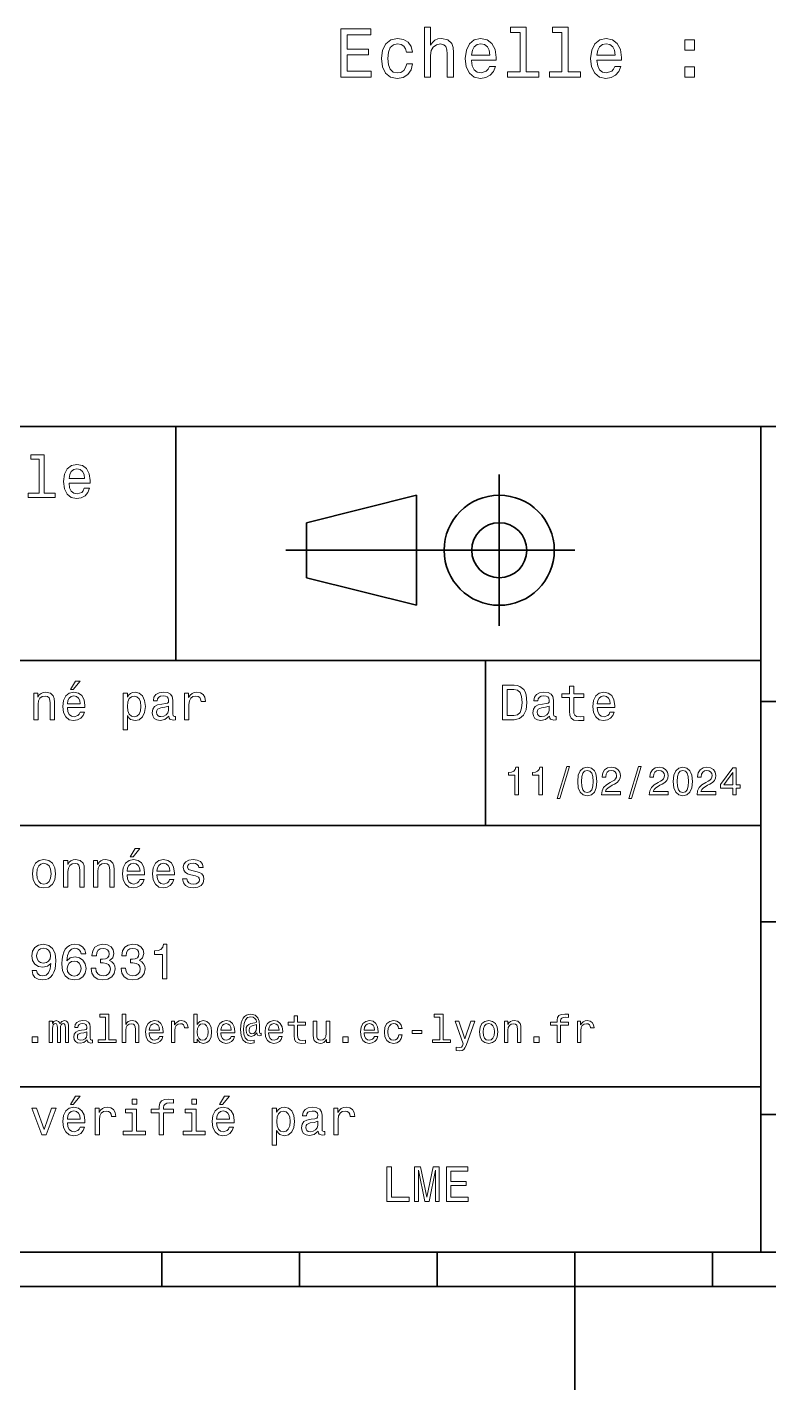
# Model space of a CAD drawing. Extents: x 0 to 297, y 0 to 210.
# Drawn here: x 108.7 to 162.6, y 0 to 99 of the extents above; entities that cross this region are included whole.
import ezdxf

# ---------------------------------------------------------------- set-up
doc = ezdxf.new("R2010")
doc.units = 0

msp = doc.modelspace()

# ---------------------------------------------------------------- linework, layer by layer
at = {"color": 7, "lineweight": 35}
for p, q in [((97, 70), (287, 70)), ((162, 10), (162, 70)), ((127.5, 61), (148.5, 61)), ((97, 53), (162, 53)), ((162, 50), (287, 50)), ((97, 41), (162, 41)), ((162, 34), (287, 34)), ((97, 22), (162, 22)), ((162, 20), (287, 20)), ((10, 10), (287, 10)), ((97, 10), (287, 10)), ((98.5, 7.5), (198.5, 7.5))]:
    msp.add_line(p, q, dxfattribs=at)
at = {"color": 7, "lineweight": 35, "ltscale": 0.425}
msp.add_line((119.5, 53), (119.5, 70), dxfattribs=at)
at = {"color": 7, "lineweight": 35, "ltscale": 0.275}
msp.add_line((143, 55.5), (143, 66.5), dxfattribs=at)
at = {"color": 7, "lineweight": 35, "ltscale": 0.206155}
for p, q in [((129, 63), (137, 65)), ((137, 57), (129, 59))]:
    msp.add_line(p, q, dxfattribs=at)
at = {"color": 7, "lineweight": 35, "ltscale": 0.2}
msp.add_line((137, 65), (137, 57), dxfattribs=at)
at = {"color": 7, "lineweight": 35, "ltscale": 0.1}
msp.add_line((129, 59), (129, 63), dxfattribs=at)
at = {"color": 7, "lineweight": 35, "ltscale": 0.3}
msp.add_line((142, 41), (142, 53), dxfattribs=at)
at = {"color": 7, "lineweight": 35, "ltscale": 0.0625}
for p, q in [((118.5, 10), (118.5, 7.5)), ((128.5, 10), (128.5, 7.5)), ((138.5, 10), (138.5, 7.5)), ((158.5, 10), (158.5, 7.5))]:
    msp.add_line(p, q, dxfattribs=at)
at = {"color": 7, "lineweight": 35, "ltscale": 0.25}
msp.add_line((148.5, 10), (148.5, 0), dxfattribs=at)
at = {"color": 7, "lineweight": 13}
for points in [[(137.56955, 95.384476), (138.013351, 95.384476), (138.013351, 96.947876), (138.058746, 97.305946), (138.204987, 97.568192), (138.431946, 97.729576), (138.734528, 97.790092), (138.976608, 97.739662), (139.127899, 97.603493), (139.203552, 97.376549), (139.228775, 97.073959), (139.228775, 95.384476), (139.672577, 95.384476), (139.672577, 97.164734), (139.652405, 97.522804), (139.561615, 97.820358), (139.264069, 98.09269), (138.800095, 98.188507), (138.547928, 98.153206), (138.33107, 98.057388), (138.149521, 97.90609), (138.013351, 97.699318), (138.013351, 99.005516), (137.56955, 99.005516)], [(144.524155, 98.632317), (144.524155, 95.757675), (143.611328, 95.757675), (143.611328, 95.384476), (145.875748, 95.384476), (145.875748, 95.757675), (144.967957, 95.757675), (144.967957, 99.005516), (143.828186, 99.005516), (143.828186, 98.632317)], [(147.560181, 98.632317), (147.560181, 95.757675), (146.647354, 95.757675), (146.647354, 95.384476), (148.911774, 95.384476), (148.911774, 95.757675), (148.003983, 95.757675), (148.003983, 99.005516), (146.864212, 99.005516), (146.864212, 98.632317)], [(131.482376, 95.384476), (133.701385, 95.384476), (133.701385, 95.808105), (131.94635, 95.808105), (131.94635, 96.993263), (133.50975, 96.993263), (133.50975, 97.41185), (131.94635, 97.41185), (131.94635, 98.460846), (133.661041, 98.460846), (133.661041, 98.884476), (131.482376, 98.884476)], [(136.258301, 97.194992), (136.697067, 97.194992), (136.606293, 97.59845), (136.389435, 97.916176), (136.051529, 98.112862), (135.612778, 98.188507), (135.128632, 98.087646), (134.760468, 97.805222), (134.528488, 97.346291), (134.447784, 96.731018), (134.523438, 96.120789), (134.750381, 95.666893), (135.108459, 95.384476), (135.597641, 95.288658), (136.031357, 95.364304), (136.369263, 95.576118), (136.601242, 95.908974), (136.702118, 96.352776), (136.278488, 96.352776), (136.202835, 96.070358), (136.061615, 95.858536), (135.859894, 95.727417), (135.612778, 95.687073), (135.305145, 95.752632), (135.083237, 95.954361), (134.947067, 96.282173), (134.901672, 96.746147), (134.947067, 97.200035), (135.088272, 97.527847), (135.315231, 97.729576), (135.612778, 97.800179), (135.875015, 97.754791), (136.071716, 97.638802), (136.202835, 97.447159)], [(140.993896, 96.609978), (142.769119, 96.609978), (142.774155, 96.81675), (142.693466, 97.396721), (142.471558, 97.830444), (142.118546, 98.09269), (141.649521, 98.188507), (141.190582, 98.087646), (140.837555, 97.805222), (140.610611, 97.346291), (140.529922, 96.741104), (140.605576, 96.120789), (140.83252, 95.666893), (141.180496, 95.384476), (141.634384, 95.288658), (142.027756, 95.354218), (142.350525, 95.525688), (142.587555, 95.798019), (142.723724, 96.161133), (142.284973, 96.161133), (142.194183, 95.959404), (142.063065, 95.808105), (141.689865, 95.687073), (141.402405, 95.742546), (141.185547, 95.91906), (141.044327, 96.20652), (140.993896, 96.594849)], [(150.101974, 96.609978), (151.877182, 96.609978), (151.882233, 96.81675), (151.801544, 97.396721), (151.579636, 97.830444), (151.226608, 98.09269), (150.757584, 98.188507), (150.29866, 98.087646), (149.945633, 97.805222), (149.718689, 97.346291), (149.637985, 96.741104), (149.713638, 96.120789), (149.940582, 95.666893), (150.288574, 95.384476), (150.742462, 95.288658), (151.135834, 95.354218), (151.458603, 95.525688), (151.695633, 95.798019), (151.831787, 96.161133), (151.393036, 96.161133), (151.302261, 95.959404), (151.171127, 95.808105), (150.797928, 95.687073), (150.510468, 95.742546), (150.29361, 95.91906), (150.152405, 96.20652), (150.101974, 96.594849)], [(156.481659, 97.341248), (157.177612, 97.341248), (157.177612, 98.09269), (156.481659, 98.09269)], [(140.993896, 96.983177), (141.049377, 97.331161), (141.185547, 97.588364), (141.392319, 97.744705), (141.664642, 97.800179), (141.931946, 97.744705), (142.138718, 97.588364), (142.264786, 97.331161), (142.310181, 96.983177)], [(150.101974, 96.983177), (150.15744, 97.331161), (150.29361, 97.588364), (150.500381, 97.744705), (150.77272, 97.800179), (151.040009, 97.744705), (151.24678, 97.588364), (151.372864, 97.331161), (151.418243, 96.983177)], [(156.481659, 95.384476), (157.177612, 95.384476), (157.177612, 96.135918), (156.481659, 96.135918)], [(109.572044, 67.621033), (109.572044, 65.157059), (108.789627, 65.157059), (108.789627, 64.837173), (110.730545, 64.837173), (110.730545, 65.157059), (109.952454, 65.157059), (109.952454, 67.940918), (108.975502, 67.940918), (108.975502, 67.621033)], [(111.750717, 65.887604), (113.272339, 65.887604), (113.276657, 66.064842), (113.207497, 66.561958), (113.017288, 66.933716), (112.714699, 67.158501), (112.312683, 67.240631), (111.919312, 67.154175), (111.616714, 66.912102), (111.422188, 66.51873), (111.353027, 66), (111.41787, 65.4683), (111.612396, 65.079247), (111.91066, 64.837173), (112.299713, 64.755043), (112.636887, 64.811234), (112.913544, 64.958214), (113.116714, 65.191643), (113.233429, 65.502876), (112.857346, 65.502876), (112.779541, 65.329971), (112.667145, 65.200287), (112.34726, 65.096542), (112.100868, 65.144089), (111.914986, 65.295387), (111.793945, 65.541786), (111.750717, 65.874634)], [(111.750717, 66.207489), (111.798271, 66.50576), (111.914986, 66.726219), (112.092216, 66.860229), (112.325653, 66.907776), (112.554756, 66.860229), (112.731987, 66.726219), (112.840057, 66.50576), (112.878967, 66.207489)], [(111.84726, 50.88797), (112.059799, 50.88797), (112.560516, 51.500362), (112.207489, 51.500362)], [(109.181557, 48.690563), (109.498558, 48.690563), (109.498558, 49.807278), (109.530983, 50.063042), (109.635445, 50.250362), (109.797546, 50.365635), (110.013687, 50.408863), (110.1866, 50.372841), (110.29467, 50.275578), (110.348701, 50.113472), (110.366714, 49.897335), (110.366714, 48.690563), (110.683716, 48.690563), (110.683716, 49.962177), (110.669312, 50.217941), (110.604469, 50.430477), (110.39193, 50.625), (110.060516, 50.693443), (109.876801, 50.668228), (109.721901, 50.599785), (109.588615, 50.484512), (109.484146, 50.329613), (109.484146, 50.625), (109.181557, 50.625)], [(111.627518, 49.565922), (112.895531, 49.565922), (112.899132, 49.713619), (112.841499, 50.127884), (112.682999, 50.437683), (112.430832, 50.625), (112.095825, 50.693443), (111.768013, 50.621399), (111.515854, 50.41967), (111.353745, 50.091862), (111.296112, 49.659584), (111.350143, 49.216499), (111.512245, 48.892292), (111.760803, 48.690563), (112.085014, 48.62212), (112.365997, 48.668949), (112.596542, 48.791428), (112.765854, 48.98595), (112.863113, 49.245319), (112.549713, 49.245319), (112.484871, 49.101227), (112.391212, 48.993156), (112.124641, 48.9067), (111.919312, 48.946327), (111.764412, 49.072407), (111.663544, 49.27774), (111.627518, 49.555115)], [(115.986313, 50.326012), (115.986313, 50.625), (115.669312, 50.625), (115.669312, 47.941284), (115.986313, 47.941284), (115.986313, 48.98595), (116.097984, 48.816643), (116.22406, 48.704971), (116.541069, 48.62212), (116.843658, 48.690563), (117.081413, 48.895893), (117.236313, 49.2201), (117.293945, 49.659584), (117.236313, 50.095463), (117.081413, 50.41967), (116.843658, 50.621399), (116.541069, 50.693443), (116.368156, 50.671829), (116.220459, 50.603386), (116.094383, 50.488113)], [(119.005043, 48.942726), (119.005043, 48.931919), (119.023056, 48.809441), (119.077087, 48.722984), (119.304031, 48.654541), (119.480545, 48.683357), (119.480545, 48.928314), (119.4049, 48.917507), (119.304031, 48.96434), (119.286026, 49.108429), (119.286026, 50.109871), (119.242798, 50.365635), (119.116714, 50.54575), (118.896973, 50.65382), (118.587173, 50.693443), (118.284584, 50.650219), (118.061241, 50.52774), (117.920746, 50.336815), (117.873917, 50.084656), (117.873917, 50.063042), (118.158501, 50.063042), (118.183716, 50.21434), (118.26297, 50.322407), (118.392654, 50.387249), (118.57637, 50.412464), (118.752884, 50.394455), (118.878967, 50.34042), (118.954613, 50.246758), (118.979828, 50.117077), (118.965416, 49.965778), (118.907784, 49.890129), (118.763687, 49.854107), (118.493515, 49.825291), (118.183716, 49.760448), (117.963974, 49.645176), (117.834297, 49.465057), (117.79467, 49.19849), (117.830688, 48.960735), (117.942368, 48.784222), (118.122482, 48.67255), (118.37104, 48.632927), (118.706055, 48.708576)], [(120.143372, 48.690563), (120.460373, 48.690563), (120.460373, 49.796471), (120.492798, 50.063042), (120.590057, 50.253963), (120.748558, 50.369236), (120.961098, 50.408863), (121.119598, 50.383648), (121.238472, 50.3116), (121.310516, 50.189121), (121.335739, 50.023415), (121.656342, 50.023415), (121.613113, 50.315205), (121.49424, 50.524136), (121.296112, 50.650219), (121.02594, 50.693443), (120.842224, 50.664627), (120.683716, 50.592579), (120.543228, 50.4701), (120.431557, 50.304398), (120.431557, 50.625), (120.143372, 50.625)], [(144.080688, 51.190563), (143.248566, 51.190563), (143.248566, 48.690563), (144.080688, 48.690563), (144.473343, 48.769814), (144.765137, 49.011169), (144.945251, 49.40382), (145.010086, 49.940563), (144.952454, 50.488113), (144.880402, 50.70425), (144.779541, 50.877163), (144.487747, 51.111313), (144.296829, 51.168949)], [(144.055481, 50.891571), (144.329254, 50.837536), (144.516571, 50.671829), (144.628235, 50.376442), (144.664261, 49.940563), (144.624634, 49.519093), (144.51297, 49.223705), (144.322052, 49.047192), (144.055481, 48.989555), (143.583572, 48.989555), (143.583572, 50.891571)], [(146.656342, 48.942726), (146.656342, 48.931919), (146.674347, 48.809441), (146.728394, 48.722984), (146.955338, 48.654541), (147.131851, 48.683357), (147.131851, 48.928314), (147.056198, 48.917507), (146.955338, 48.96434), (146.937317, 49.108429), (146.937317, 50.109871), (146.894089, 50.365635), (146.768005, 50.54575), (146.548264, 50.65382), (146.23848, 50.693443), (145.935883, 50.650219), (145.71254, 50.52774), (145.572052, 50.336815), (145.525223, 50.084656), (145.525223, 50.063042), (145.809799, 50.063042), (145.835022, 50.21434), (145.914261, 50.322407), (146.043945, 50.387249), (146.227661, 50.412464), (146.404175, 50.394455), (146.530258, 50.34042), (146.605911, 50.246758), (146.631119, 50.117077), (146.616714, 49.965778), (146.559082, 49.890129), (146.414978, 49.854107), (146.144806, 49.825291), (145.835022, 49.760448), (145.61528, 49.645176), (145.485596, 49.465057), (145.445969, 49.19849), (145.481995, 48.960735), (145.593658, 48.784222), (145.773773, 48.67255), (146.022339, 48.632927), (146.357346, 48.708576)], [(148.100861, 50.289986), (148.100861, 49.320965), (148.122482, 49.007565), (148.223343, 48.791428), (148.425079, 48.665348), (148.767288, 48.62212), (149.141937, 48.640129), (149.141937, 48.913906), (148.868149, 48.892292), (148.619598, 48.921112), (148.486313, 49.011169), (148.42868, 49.162464), (148.417862, 49.375), (148.417862, 50.289986), (149.141937, 50.289986), (149.141937, 50.560158), (148.417862, 50.560158), (148.417862, 51.125721), (148.100861, 51.125721), (148.100861, 50.560158), (147.553314, 50.560158), (147.553314, 50.289986)], [(150.121765, 49.565922), (151.389771, 49.565922), (151.393372, 49.713619), (151.335739, 50.127884), (151.177231, 50.437683), (150.925079, 50.625), (150.590057, 50.693443), (150.262253, 50.621399), (150.010086, 50.41967), (149.847977, 50.091862), (149.790344, 49.659584), (149.844376, 49.216499), (150.006485, 48.892292), (150.255051, 48.690563), (150.579254, 48.62212), (150.860229, 48.668949), (151.090775, 48.791428), (151.260086, 48.98595), (151.357346, 49.245319), (151.043945, 49.245319), (150.979111, 49.101227), (150.885452, 48.993156), (150.618881, 48.9067), (150.413544, 48.946327), (150.258652, 49.072407), (150.157776, 49.27774), (150.121765, 49.555115)], [(111.627518, 49.832493), (111.667145, 50.081055), (111.764412, 50.264771), (111.912102, 50.376442), (112.106628, 50.416069), (112.297546, 50.376442), (112.445244, 50.264771), (112.535301, 50.081055), (112.567726, 49.832493)], [(116.48703, 48.9067), (116.274498, 48.953533), (116.119598, 49.097622), (116.022339, 49.331772), (115.989914, 49.659584), (116.022339, 49.983791), (116.119598, 50.217941), (116.274498, 50.358429), (116.48703, 50.408863), (116.681557, 50.358429), (116.836456, 50.21434), (116.933716, 49.98019), (116.969742, 49.659584), (116.933716, 49.335377), (116.836456, 49.097622), (116.681557, 48.953533)], [(118.969025, 49.367798), (118.925797, 49.180477), (118.810516, 49.036385), (118.637611, 48.942726), (118.425072, 48.910305), (118.288185, 48.928314), (118.190926, 48.98595), (118.129684, 49.086815), (118.111671, 49.227306), (118.126083, 49.353386), (118.183716, 49.443443), (118.414268, 49.544312), (118.706055, 49.587536), (118.969025, 49.673992)], [(146.620316, 49.367798), (146.577087, 49.180477), (146.461823, 49.036385), (146.28891, 48.942726), (146.07637, 48.910305), (145.939484, 48.928314), (145.842224, 48.98595), (145.780975, 49.086815), (145.76297, 49.227306), (145.777374, 49.353386), (145.835022, 49.443443), (146.065567, 49.544312), (146.357346, 49.587536), (146.620316, 49.673992)], [(150.121765, 49.832493), (150.161377, 50.081055), (150.258652, 50.264771), (150.406342, 50.376442), (150.600861, 50.416069), (150.791794, 50.376442), (150.939484, 50.264771), (151.029541, 50.081055), (151.061966, 49.832493)], [(144.14122, 43.224785), (144.403458, 43.224785), (144.403458, 45.239193), (144.207504, 45.239193), (144.155624, 45.0634), (144.05188, 44.945248), (143.893372, 44.876083), (143.674362, 44.853027), (143.674362, 44.648415), (144.14122, 44.648415)], [(145.876083, 43.224785), (146.138336, 43.224785), (146.138336, 45.239193), (145.942368, 45.239193), (145.890488, 45.0634), (145.786743, 44.945248), (145.62825, 44.876083), (145.409225, 44.853027), (145.409225, 44.648415), (145.876083, 44.648415)], [(147.213257, 42.956772), (147.412109, 42.956772), (148.109512, 45.279541), (147.907791, 45.279541)], [(148.703171, 44.201729), (148.746399, 43.749279), (148.881851, 43.426514), (149.097992, 43.230549), (149.397705, 43.167149), (149.694534, 43.230549), (149.910675, 43.426514), (150.043228, 43.749279), (150.08934, 44.201729), (150.043228, 44.651299), (149.98848, 44.829971), (149.910675, 44.976948), (149.694534, 45.172913), (149.397705, 45.239193), (149.097992, 45.172913), (148.881851, 44.974064), (148.746399, 44.651299)], [(148.979828, 44.201729), (149.002884, 44.550434), (149.074936, 44.801155), (149.20462, 44.948128), (149.397705, 45), (149.587906, 44.948128), (149.71759, 44.801155), (149.789627, 44.550434), (149.812683, 44.201729), (149.789627, 43.850143), (149.71759, 43.599426), (149.587906, 43.45245), (149.397705, 43.403458), (149.20462, 43.45245), (149.074936, 43.599426), (149.002884, 43.850143)], [(150.429398, 43.224785), (151.804047, 43.224785), (151.804047, 43.472622), (150.71759, 43.472622), (150.778107, 43.60807), (150.881851, 43.720463), (151.201736, 43.925072), (151.371765, 44.011528), (151.561966, 44.135448), (151.697418, 44.279541), (151.775223, 44.44957), (151.804047, 44.642651), (151.755051, 44.884727), (151.619598, 45.074928), (151.412109, 45.195965), (151.144104, 45.239193), (150.867447, 45.190201), (150.657059, 45.054756), (150.521622, 44.838619), (150.47551, 44.553314), (150.47551, 44.51297), (150.737762, 44.51297), (150.737762, 44.536022), (150.763687, 44.731991), (150.841507, 44.876083), (150.965424, 44.9683), (151.129684, 45), (151.296829, 44.971184), (151.420746, 44.899136), (151.50145, 44.786743), (151.530258, 44.645535), (151.510086, 44.51297), (151.455338, 44.400578), (151.363113, 44.302593), (151.236313, 44.216141), (151.066284, 44.12392), (150.783859, 43.945248), (150.585022, 43.755043), (150.466858, 43.524498), (150.429398, 43.233429)], [(152.417877, 42.956772), (152.616714, 42.956772), (153.314133, 45.279541), (153.112396, 45.279541)], [(153.899139, 43.224785), (155.273773, 43.224785), (155.273773, 43.472622), (154.187317, 43.472622), (154.247849, 43.60807), (154.351593, 43.720463), (154.671478, 43.925072), (154.841507, 44.011528), (155.031708, 44.135448), (155.167145, 44.279541), (155.244965, 44.44957), (155.273773, 44.642651), (155.224792, 44.884727), (155.08934, 45.074928), (154.881851, 45.195965), (154.613831, 45.239193), (154.337173, 45.190201), (154.126801, 45.054756), (153.991364, 44.838619), (153.945251, 44.553314), (153.945251, 44.51297), (154.207504, 44.51297), (154.207504, 44.536022), (154.233429, 44.731991), (154.311249, 44.876083), (154.435165, 44.9683), (154.599426, 45), (154.766571, 44.971184), (154.890488, 44.899136), (154.971191, 44.786743), (155, 44.645535), (154.979828, 44.51297), (154.925079, 44.400578), (154.832855, 44.302593), (154.706055, 44.216141), (154.536026, 44.12392), (154.253601, 43.945248), (154.054764, 43.755043), (153.9366, 43.524498), (153.899139, 43.233429)], [(155.642654, 44.201729), (155.685883, 43.749279), (155.821335, 43.426514), (156.037476, 43.230549), (156.337173, 43.167149), (156.634003, 43.230549), (156.850143, 43.426514), (156.982712, 43.749279), (157.028824, 44.201729), (156.982712, 44.651299), (156.927963, 44.829971), (156.850143, 44.976948), (156.634003, 45.172913), (156.337173, 45.239193), (156.037476, 45.172913), (155.821335, 44.974064), (155.685883, 44.651299)], [(155.919312, 44.201729), (155.942368, 44.550434), (156.01442, 44.801155), (156.144104, 44.948128), (156.337173, 45), (156.527374, 44.948128), (156.657059, 44.801155), (156.729111, 44.550434), (156.752167, 44.201729), (156.729111, 43.850143), (156.657059, 43.599426), (156.527374, 43.45245), (156.337173, 43.403458), (156.144104, 43.45245), (156.01442, 43.599426), (155.942368, 43.850143)], [(157.368881, 43.224785), (158.743515, 43.224785), (158.743515, 43.472622), (157.657059, 43.472622), (157.71759, 43.60807), (157.821335, 43.720463), (158.14122, 43.925072), (158.311249, 44.011528), (158.50145, 44.135448), (158.636887, 44.279541), (158.714706, 44.44957), (158.743515, 44.642651), (158.694534, 44.884727), (158.559082, 45.074928), (158.351593, 45.195965), (158.083572, 45.239193), (157.806915, 45.190201), (157.596542, 45.054756), (157.461105, 44.838619), (157.414993, 44.553314), (157.414993, 44.51297), (157.677231, 44.51297), (157.677231, 44.536022), (157.703171, 44.731991), (157.780991, 44.876083), (157.904907, 44.9683), (158.069168, 45), (158.236313, 44.971184), (158.360229, 44.899136), (158.440918, 44.786743), (158.469742, 44.645535), (158.44957, 44.51297), (158.394821, 44.400578), (158.302597, 44.302593), (158.175797, 44.216141), (158.005768, 44.12392), (157.723343, 43.945248), (157.524506, 43.755043), (157.406342, 43.524498), (157.368881, 43.233429)], [(159.965424, 43.224785), (160.224792, 43.224785), (160.224792, 43.720463), (160.510086, 43.720463), (160.510086, 43.951008), (160.224792, 43.951008), (160.224792, 45.181557), (159.96254, 45.181557), (159.086456, 43.974064), (159.086456, 43.720463), (159.965424, 43.720463)], [(159.328537, 43.951008), (159.965424, 44.847263), (159.965424, 43.951008)], [(116.184441, 38.728386), (116.396973, 38.728386), (116.897697, 39.340778), (116.54467, 39.340778)], [(109.087898, 37.496399), (109.145531, 37.056915), (109.311241, 36.732708), (109.574203, 36.530979), (109.927231, 36.462536), (110.276657, 36.530979), (110.539627, 36.729107), (110.70533, 37.053314), (110.766571, 37.496399), (110.70533, 37.935879), (110.539627, 38.263687), (110.276657, 38.461815), (109.927231, 38.533859), (109.574203, 38.461815), (109.311241, 38.260086), (109.145531, 37.935879)], [(109.412102, 37.5), (109.444527, 37.824207), (109.545387, 38.058357), (109.707489, 38.20245), (109.927231, 38.25288), (110.143372, 38.20245), (110.305473, 38.061958), (110.406342, 37.824207), (110.44236, 37.5), (110.406342, 37.172188), (110.305473, 36.934437), (110.143372, 36.790344), (109.927231, 36.743515), (109.707489, 36.790344), (109.545387, 36.934437), (109.444527, 37.172188)], [(111.350143, 36.530979), (111.667145, 36.530979), (111.667145, 37.647694), (111.69957, 37.903458), (111.804031, 38.090778), (111.966141, 38.206051), (112.182274, 38.249279), (112.355186, 38.213257), (112.463257, 38.115993), (112.517288, 37.953888), (112.535301, 37.737751), (112.535301, 36.530979), (112.852303, 36.530979), (112.852303, 37.802593), (112.837898, 38.058357), (112.773056, 38.270893), (112.560516, 38.465416), (112.229103, 38.533859), (112.045387, 38.508644), (111.890488, 38.440201), (111.757202, 38.324928), (111.65274, 38.170029), (111.65274, 38.465416), (111.350143, 38.465416)], [(113.51873, 36.530979), (113.835732, 36.530979), (113.835732, 37.647694), (113.868156, 37.903458), (113.972626, 38.090778), (114.134727, 38.206051), (114.350861, 38.249279), (114.523773, 38.213257), (114.631844, 38.115993), (114.685883, 37.953888), (114.703888, 37.737751), (114.703888, 36.530979), (115.020889, 36.530979), (115.020889, 37.802593), (115.006485, 38.058357), (114.941643, 38.270893), (114.729111, 38.465416), (114.39769, 38.533859), (114.213974, 38.508644), (114.059082, 38.440201), (113.925789, 38.324928), (113.821327, 38.170029), (113.821327, 38.465416), (113.51873, 38.465416)], [(115.964699, 37.406338), (117.232712, 37.406338), (117.236313, 37.554035), (117.178673, 37.9683), (117.020172, 38.278099), (116.768013, 38.465416), (116.432999, 38.533859), (116.105186, 38.461815), (115.853027, 38.260086), (115.690918, 37.932278), (115.633286, 37.5), (115.687317, 37.056915), (115.849426, 36.732708), (116.097984, 36.530979), (116.422188, 36.462536), (116.703171, 36.509365), (116.933716, 36.631844), (117.103027, 36.826366), (117.200287, 37.085735), (116.886887, 37.085735), (116.822044, 36.941643), (116.728386, 36.833572), (116.461815, 36.747116), (116.256485, 36.786743), (116.101585, 36.912823), (116.000717, 37.118156), (115.964699, 37.395531)], [(115.964699, 37.672909), (116.004318, 37.921471), (116.101585, 38.105186), (116.249283, 38.216858), (116.443802, 38.256485), (116.634727, 38.216858), (116.782425, 38.105186), (116.872482, 37.921471), (116.9049, 37.672909)], [(118.133286, 37.406338), (119.401299, 37.406338), (119.4049, 37.554035), (119.34726, 37.9683), (119.188766, 38.278099), (118.9366, 38.465416), (118.601585, 38.533859), (118.273773, 38.461815), (118.021614, 38.260086), (117.859512, 37.932278), (117.801872, 37.5), (117.855911, 37.056915), (118.018013, 36.732708), (118.266571, 36.530979), (118.590775, 36.462536), (118.871758, 36.509365), (119.10231, 36.631844), (119.271614, 36.826366), (119.368881, 37.085735), (119.055481, 37.085735), (118.990631, 36.941643), (118.896973, 36.833572), (118.630402, 36.747116), (118.425072, 36.786743), (118.270172, 36.912823), (118.169312, 37.118156), (118.133286, 37.395531)], [(118.133286, 37.672909), (118.172913, 37.921471), (118.270172, 38.105186), (118.41787, 38.216858), (118.612396, 38.256485), (118.803314, 38.216858), (118.951012, 38.105186), (119.041069, 37.921471), (119.073486, 37.672909)], [(120.971901, 37.658501), (120.66571, 37.730545), (120.438766, 37.8134), (120.363113, 37.982708), (120.384727, 38.101585), (120.460373, 38.188038), (120.582855, 38.242073), (120.759369, 38.263687), (120.92868, 38.242073), (121.061966, 38.177231), (121.148415, 38.079971), (121.184441, 37.950287), (121.49424, 37.950287), (121.49424, 37.957493), (121.440201, 38.191643), (121.292511, 38.375359), (121.061966, 38.490635), (120.759369, 38.533859), (120.453171, 38.490635), (120.229828, 38.371758), (120.08934, 38.195244), (120.046112, 37.971901), (120.078529, 37.755764), (120.179398, 37.604465), (120.3451, 37.496399), (120.586456, 37.42075), (120.939484, 37.334293), (121.155624, 37.244236), (121.213257, 37.172188), (121.234871, 37.064121), (121.202454, 36.930836), (121.115997, 36.829971), (120.97551, 36.765129), (120.788185, 36.743515), (120.590057, 36.765129), (120.445969, 36.840778), (120.348709, 36.963257), (120.309082, 37.132565), (120.002884, 37.132565), (120.053314, 36.844379), (120.201012, 36.635445), (120.435158, 36.509365), (120.759369, 36.462536), (121.097984, 36.509365), (121.346542, 36.635445), (121.497841, 36.837173), (121.551872, 37.100143), (121.512253, 37.327087), (121.400574, 37.481987), (121.216858, 37.582851)], [(109.062683, 30.46974), (109.116714, 30.185158), (109.271614, 29.965418), (109.516571, 29.828529), (109.840775, 29.778097), (110.053314, 29.803314), (110.244232, 29.868155), (110.406342, 29.979826), (110.543228, 30.138329), (110.651299, 30.336454), (110.730545, 30.581411), (110.777374, 30.862391), (110.795387, 31.1866), (110.734146, 31.694523), (110.55764, 32.065559), (110.276657, 32.288902), (109.891212, 32.368156), (109.538185, 32.303314), (109.271614, 32.130402), (109.098701, 31.863832), (109.041069, 31.528818), (109.098701, 31.182997), (109.268013, 30.920029), (109.520172, 30.754322), (109.840775, 30.700287), (110.179398, 30.768732), (110.435158, 30.977665), (110.377518, 30.577808), (110.262245, 30.293226), (110.085732, 30.123919), (109.844383, 30.069883), (109.657059, 30.0951), (109.520172, 30.174351), (109.430115, 30.300432), (109.394089, 30.46974)], [(109.390488, 31.532419), (109.426514, 31.755764), (109.527374, 31.932276), (109.685883, 32.043949), (109.891212, 32.083572), (110.103745, 32.043949), (110.265854, 31.932276), (110.366714, 31.759365), (110.406342, 31.536022), (110.366714, 31.309076), (110.265854, 31.139769), (110.100143, 31.035301), (109.880402, 30.999279), (109.682274, 31.035301), (109.527374, 31.139769), (109.426514, 31.305475)], [(112.960373, 31.676512), (112.89193, 31.9683), (112.733429, 32.184437), (112.488472, 32.321323), (112.171471, 32.368156), (111.958931, 32.342937), (111.775215, 32.274494), (111.613113, 32.162823), (111.476227, 32.004322), (111.368156, 31.806194), (111.288902, 31.56484), (111.238472, 31.280258), (111.22406, 30.959654), (111.2817, 30.448126), (111.458214, 30.077089), (111.742798, 29.853746), (112.131844, 29.778097), (112.48127, 29.842939), (112.747841, 30.012247), (112.920746, 30.278818), (112.981987, 30.617435), (112.920746, 30.959654), (112.755043, 31.222622), (112.499283, 31.388329), (112.182274, 31.445965), (111.840057, 31.373919), (111.58429, 31.168587), (111.638329, 31.56484), (111.753601, 31.849422), (111.930115, 32.01873), (112.175072, 32.076366), (112.355186, 32.04755), (112.492073, 31.971901), (112.58213, 31.845821), (112.62896, 31.676512)], [(113.356628, 30.635447), (113.356628, 30.610229), (113.414261, 30.264408), (113.583572, 30.005043), (113.850143, 29.839336), (114.203171, 29.778097), (114.577805, 29.839336), (114.858788, 29.997837), (115.038902, 30.25), (115.103745, 30.574207), (115.074928, 30.786743), (114.995674, 30.959654), (114.865997, 31.092939), (114.693085, 31.190201), (114.927231, 31.384726), (115.010086, 31.694523), (114.956055, 31.975504), (114.801147, 32.188038), (114.548988, 32.321323), (114.203171, 32.368156), (113.87896, 32.310516), (113.630402, 32.152016), (113.4683, 31.899855), (113.414261, 31.56484), (113.414261, 31.539625), (113.734871, 31.539625), (113.763687, 31.770172), (113.857346, 31.935879), (114.008644, 32.036743), (114.221184, 32.072765), (114.408501, 32.043949), (114.545387, 31.9683), (114.628242, 31.845821), (114.66066, 31.680115), (114.628242, 31.503601), (114.541786, 31.384726), (114.390488, 31.312679), (114.185158, 31.291065), (114.04467, 31.294668), (114.04467, 31.010086), (114.221184, 31.01729), (114.448128, 30.984869), (114.617432, 30.898415), (114.7183, 30.757925), (114.754318, 30.574207), (114.714699, 30.365273), (114.610229, 30.210375), (114.444527, 30.113111), (114.224785, 30.08069), (113.997841, 30.116714), (113.83213, 30.224783), (113.727661, 30.397694), (113.688042, 30.635447)], [(115.525215, 30.635447), (115.525215, 30.610229), (115.582855, 30.264408), (115.752159, 30.005043), (116.01873, 29.839336), (116.371758, 29.778097), (116.746399, 29.839336), (117.027374, 29.997837), (117.207489, 30.25), (117.272339, 30.574207), (117.243515, 30.786743), (117.164261, 30.959654), (117.034584, 31.092939), (116.861671, 31.190201), (117.095825, 31.384726), (117.178673, 31.694523), (117.124641, 31.975504), (116.969742, 32.188038), (116.717575, 32.321323), (116.371758, 32.368156), (116.047546, 32.310516), (115.798996, 32.152016), (115.636887, 31.899855), (115.582855, 31.56484), (115.582855, 31.539625), (115.903458, 31.539625), (115.932281, 31.770172), (116.02594, 31.935879), (116.177231, 32.036743), (116.389771, 32.072765), (116.577087, 32.043949), (116.713974, 31.9683), (116.796829, 31.845821), (116.829254, 31.680115), (116.796829, 31.503601), (116.710373, 31.384726), (116.559082, 31.312679), (116.353745, 31.291065), (116.213257, 31.294668), (116.213257, 31.010086), (116.389771, 31.01729), (116.616714, 30.984869), (116.786026, 30.898415), (116.886887, 30.757925), (116.922913, 30.574207), (116.883286, 30.365273), (116.778816, 30.210375), (116.613113, 30.113111), (116.393372, 30.08069), (116.166428, 30.116714), (116.000717, 30.224783), (115.896255, 30.397694), (115.856628, 30.635447)], [(118.536743, 29.850143), (118.864555, 29.850143), (118.864555, 32.368156), (118.619598, 32.368156), (118.554756, 32.148415), (118.425072, 32.000721), (118.226944, 31.914265), (117.953171, 31.885447), (117.953171, 31.629683), (118.536743, 31.629683)], [(112.632568, 30.613832), (112.592941, 30.386887), (112.492073, 30.213976), (112.329971, 30.098703), (112.128242, 30.062679), (111.915703, 30.098703), (111.753601, 30.210375), (111.649139, 30.383286), (111.616714, 30.610229), (111.65274, 30.833572), (111.753601, 31.002882), (111.919312, 31.11095), (112.142654, 31.150576), (112.337173, 31.11095), (112.492073, 31.006483), (112.592941, 30.837175)], [(110.314117, 25.224785), (110.547546, 25.224785), (110.547546, 26.259367), (110.561958, 26.414986), (110.605186, 26.527378), (110.671471, 26.59366), (110.757927, 26.619598), (110.827087, 26.596542), (110.873199, 26.538906), (110.896255, 26.440924), (110.9049, 26.311241), (110.9049, 25.224785), (111.123917, 25.224785), (111.123917, 26.259367), (111.138329, 26.412106), (111.181557, 26.524496), (111.250717, 26.59366), (111.337173, 26.619598), (111.406342, 26.596542), (111.452446, 26.538906), (111.48127, 26.311241), (111.48127, 25.224785), (111.714699, 25.224785), (111.714699, 26.293949), (111.700287, 26.515852), (111.654175, 26.685881), (111.561958, 26.789627), (111.412102, 26.827091), (111.236313, 26.769453), (111.100861, 26.602306), (110.994232, 26.766571), (110.815559, 26.827091), (110.651299, 26.769453), (110.538902, 26.60807), (110.538902, 26.772335), (110.314117, 26.772335)], [(113.06916, 25.426514), (113.06916, 25.417868), (113.083572, 25.319885), (113.126801, 25.250721), (113.308357, 25.195967), (113.44957, 25.219021), (113.44957, 25.414986), (113.389046, 25.406342), (113.308357, 25.443806), (113.293945, 25.559078), (113.293945, 26.360231), (113.259369, 26.564842), (113.158501, 26.708935), (112.982712, 26.795389), (112.734871, 26.827091), (112.492798, 26.792507), (112.314117, 26.694525), (112.201729, 26.541788), (112.164261, 26.340059), (112.164261, 26.322767), (112.39193, 26.322767), (112.412102, 26.443806), (112.475502, 26.53026), (112.579247, 26.582134), (112.726227, 26.602306), (112.867432, 26.587896), (112.9683, 26.54467), (113.028816, 26.469742), (113.048988, 26.365995), (113.03746, 26.244957), (112.991356, 26.184439), (112.876083, 26.155621), (112.659943, 26.132566), (112.412102, 26.080692), (112.236313, 25.988474), (112.132561, 25.844381), (112.100861, 25.631124), (112.129684, 25.440924), (112.219017, 25.299713), (112.363113, 25.210375), (112.561958, 25.178675), (112.829971, 25.239195)], [(114.389046, 27.080692), (114.389046, 25.438042), (113.867432, 25.438042), (113.867432, 25.224785), (115.161385, 25.224785), (115.161385, 25.438042), (114.642654, 25.438042), (114.642654, 27.293949), (113.991356, 27.293949), (113.991356, 27.080692)], [(115.619598, 25.224785), (115.873199, 25.224785), (115.873199, 26.118156), (115.899132, 26.322767), (115.982712, 26.472624), (116.112389, 26.564842), (116.285301, 26.599424), (116.42363, 26.570606), (116.510086, 26.492796), (116.553314, 26.363113), (116.567719, 26.190203), (116.567719, 25.224785), (116.82132, 25.224785), (116.82132, 26.242077), (116.809799, 26.446688), (116.757919, 26.616716), (116.587891, 26.772335), (116.322769, 26.827091), (116.178673, 26.806917), (116.054756, 26.752163), (115.951004, 26.665707), (115.873199, 26.547552), (115.873199, 27.293949), (115.619598, 27.293949)], [(117.57637, 25.925074), (118.590775, 25.925074), (118.593658, 26.043228), (118.547546, 26.374641), (118.420746, 26.622478), (118.219017, 26.772335), (117.951004, 26.827091), (117.688759, 26.769453), (117.48703, 26.60807), (117.357346, 26.345821), (117.311234, 26), (117.354462, 25.645535), (117.484146, 25.386168), (117.682999, 25.224785), (117.94236, 25.170031), (118.167145, 25.207495), (118.351585, 25.305477), (118.48703, 25.461096), (118.564842, 25.668589), (118.314117, 25.668589), (118.262245, 25.553314), (118.187317, 25.46686), (117.97406, 25.397696), (117.809799, 25.429396), (117.685883, 25.53026), (117.605186, 25.694525), (117.57637, 25.916428)], [(119.184433, 25.224785), (119.438042, 25.224785), (119.438042, 26.10951), (119.463974, 26.322767), (119.541786, 26.475506), (119.668587, 26.567724), (119.838615, 26.599424), (119.965416, 26.579252), (120.060516, 26.521614), (120.118156, 26.423632), (120.138329, 26.291067), (120.394814, 26.291067), (120.360229, 26.524496), (120.265129, 26.691643), (120.106628, 26.792507), (119.890488, 26.827091), (119.743515, 26.804035), (119.616714, 26.746399), (119.504318, 26.648417), (119.414986, 26.515852), (119.414986, 26.772335), (119.184433, 26.772335)], [(121.0634, 25.463978), (121.250717, 25.242075), (121.507202, 25.170031), (121.749283, 25.224785), (121.942368, 25.38905), (122.0634, 25.651299), (122.109512, 26), (122.0634, 26.348703), (121.939484, 26.60807), (121.749283, 26.769453), (121.507202, 26.827091), (121.253601, 26.752163), (121.149857, 26.659943), (121.0634, 26.536024), (121.0634, 27.293949), (120.809799, 27.293949), (120.809799, 25.224785), (121.0634, 25.224785)], [(122.780983, 25.925074), (123.795387, 25.925074), (123.798271, 26.043228), (123.752167, 26.374641), (123.625359, 26.622478), (123.42363, 26.772335), (123.155624, 26.827091), (122.893372, 26.769453), (122.691643, 26.60807), (122.561958, 26.345821), (122.515854, 26), (122.559082, 25.645535), (122.688759, 25.386168), (122.887611, 25.224785), (123.146973, 25.170031), (123.371758, 25.207495), (123.556198, 25.305477), (123.691643, 25.461096), (123.769455, 25.668589), (123.51873, 25.668589), (123.466858, 25.553314), (123.39193, 25.46686), (123.178673, 25.397696), (123.014412, 25.429396), (122.890488, 25.53026), (122.809799, 25.694525), (122.780983, 25.916428)], [(125.708939, 25.734871), (125.708939, 25.902018), (125.662827, 25.893373), (125.60807, 25.913546), (125.590782, 25.974064), (125.590782, 26.446688), (125.567726, 26.780981), (125.47551, 27.02882), (125.259369, 27.213257), (124.956772, 27.279539), (124.780983, 27.262249), (124.631126, 27.210375), (124.501442, 27.12392), (124.397697, 27.002882), (124.317001, 26.850145), (124.259369, 26.662825), (124.224785, 26.438042), (124.213257, 26.184439), (124.253601, 25.737753), (124.383286, 25.42075), (124.599426, 25.230549), (124.907784, 25.170031), (125.190201, 25.216139), (125.190201, 25.406342), (124.942368, 25.360231), (124.703171, 25.409224), (124.54467, 25.567724), (124.458214, 25.835735), (124.432281, 26.224785), (124.461098, 26.605188), (124.559082, 26.876081), (124.717583, 27.040346), (124.948128, 27.095102), (125.123917, 27.063402), (125.253601, 26.988474), (125.334297, 26.876081), (125.363113, 26.746399), (125.331413, 26.682999), (125.244957, 26.654179), (124.96254, 26.610952), (124.806915, 26.547552), (124.694527, 26.449568), (124.628242, 26.314121), (124.60807, 26.135448), (124.634003, 25.942364), (124.706055, 25.798271), (124.824211, 25.708935), (124.979828, 25.680117), (125.207497, 25.740635), (125.400574, 25.930836), (125.400574, 25.913546), (125.446686, 25.760807), (125.605186, 25.714699)], [(126.250725, 25.925074), (127.265129, 25.925074), (127.268013, 26.043228), (127.221909, 26.374641), (127.0951, 26.622478), (126.893372, 26.772335), (126.625366, 26.827091), (126.363113, 26.769453), (126.161385, 26.60807), (126.0317, 26.345821), (125.985596, 26), (126.028824, 25.645535), (126.158501, 25.386168), (126.357353, 25.224785), (126.616714, 25.170031), (126.841499, 25.207495), (127.02594, 25.305477), (127.161385, 25.461096), (127.239197, 25.668589), (126.988472, 25.668589), (126.9366, 25.553314), (126.861671, 25.46686), (126.648415, 25.397696), (126.484154, 25.429396), (126.360229, 25.53026), (126.279541, 25.694525), (126.250725, 25.916428)], [(128.103745, 26.504324), (128.103745, 25.729107), (128.121033, 25.478388), (128.201736, 25.305477), (128.363113, 25.204613), (128.636887, 25.170031), (128.9366, 25.184439), (128.9366, 25.40346), (128.717575, 25.386168), (128.518738, 25.409224), (128.412109, 25.48127), (128.365997, 25.602306), (128.357346, 25.772335), (128.357346, 26.504324), (128.9366, 26.504324), (128.9366, 26.720463), (128.357346, 26.720463), (128.357346, 27.172913), (128.103745, 27.172913), (128.103745, 26.720463), (127.66571, 26.720463), (127.66571, 26.504324)], [(130.69165, 26.772335), (130.438049, 26.772335), (130.438049, 25.878963), (130.409225, 25.671471), (130.325653, 25.521614), (130.195969, 25.429396), (130.02594, 25.400578), (129.890488, 25.423632), (129.804031, 25.492796), (129.755051, 25.610952), (129.743515, 25.778099), (129.743515, 26.772335), (129.489914, 26.772335), (129.489914, 25.755045), (129.498566, 25.550434), (129.553314, 25.380404), (129.720459, 25.224785), (129.98848, 25.170031), (130.132568, 25.190203), (130.256485, 25.242075), (130.363113, 25.331413), (130.44957, 25.461096), (130.44957, 25.224785), (130.69165, 25.224785)], [(133.190201, 25.925074), (134.20462, 25.925074), (134.207489, 26.043228), (134.161392, 26.374641), (134.034592, 26.622478), (133.832855, 26.772335), (133.56485, 26.827091), (133.302597, 26.769453), (133.100861, 26.60807), (132.971191, 26.345821), (132.925079, 26), (132.968307, 25.645535), (133.097992, 25.386168), (133.296829, 25.224785), (133.556198, 25.170031), (133.780975, 25.207495), (133.965424, 25.305477), (134.100861, 25.461096), (134.17868, 25.668589), (133.927963, 25.668589), (133.876083, 25.553314), (133.801147, 25.46686), (133.587906, 25.397696), (133.42363, 25.429396), (133.299713, 25.53026), (133.219025, 25.694525), (133.190201, 25.916428)], [(135.688766, 26.259367), (135.939484, 26.259367), (135.887604, 26.489914), (135.763702, 26.671471), (135.570618, 26.783863), (135.319885, 26.827091), (135.043228, 26.769453), (134.832855, 26.60807), (134.700287, 26.345821), (134.654175, 25.994238), (134.697418, 25.645535), (134.827087, 25.386168), (135.031708, 25.224785), (135.311249, 25.170031), (135.559082, 25.213257), (135.752167, 25.334295), (135.884735, 25.524496), (135.942368, 25.778099), (135.700287, 25.778099), (135.657074, 25.616716), (135.57637, 25.495678), (135.461105, 25.42075), (135.319885, 25.397696), (135.144104, 25.43516), (135.017303, 25.550434), (134.939484, 25.737753), (134.913544, 26.002882), (134.939484, 26.262249), (135.020172, 26.449568), (135.149857, 26.564842), (135.319885, 26.605188), (135.469742, 26.579252), (135.582138, 26.51297), (135.657074, 26.40346)], [(138.677246, 27.080692), (138.677246, 25.438042), (138.155624, 25.438042), (138.155624, 25.224785), (139.44957, 25.224785), (139.44957, 25.438042), (138.930847, 25.438042), (138.930847, 27.293949), (138.279541, 27.293949), (138.279541, 27.080692)], [(140.948135, 26.772335), (140.504333, 25.49856), (140.069168, 26.772335), (139.792511, 26.772335), (140.380402, 25.13833), (140.328537, 24.994238), (140.247849, 24.896255), (140.112396, 24.864553), (139.878967, 24.893373), (139.878967, 24.648417), (140.123932, 24.62536), (140.299713, 24.648417), (140.423645, 24.720463), (140.51297, 24.844381), (140.59079, 25.025938), (141.219025, 26.772335)], [(141.567734, 25.99712), (141.613831, 25.645535), (141.746399, 25.386168), (141.956787, 25.224785), (142.239197, 25.170031), (142.518738, 25.224785), (142.729111, 25.383286), (142.861679, 25.642653), (142.910675, 25.99712), (142.861679, 26.348703), (142.729111, 26.610952), (142.518738, 26.769453), (142.239197, 26.827091), (141.956787, 26.769453), (141.746399, 26.60807), (141.613831, 26.348703)], [(143.377533, 25.224785), (143.631134, 25.224785), (143.631134, 26.118156), (143.657074, 26.322767), (143.740646, 26.472624), (143.870331, 26.564842), (144.043243, 26.599424), (144.181564, 26.570606), (144.268021, 26.492796), (144.311249, 26.363113), (144.325653, 26.190203), (144.325653, 25.224785), (144.579254, 25.224785), (144.579254, 26.242077), (144.567734, 26.446688), (144.515854, 26.616716), (144.345825, 26.772335), (144.080704, 26.827091), (143.933731, 26.806917), (143.809814, 26.752163), (143.703186, 26.659943), (143.619598, 26.536024), (143.619598, 26.772335), (143.377533, 26.772335)], [(147.198853, 26.504324), (147.198853, 25.224785), (147.452454, 25.224785), (147.452454, 26.504324), (148.028824, 26.504324), (148.028824, 26.720463), (147.452454, 26.720463), (147.452454, 26.815563), (147.472626, 26.930836), (147.53891, 27.008646), (147.651306, 27.054756), (147.812683, 27.072046), (148.028824, 27.06052), (148.028824, 27.279539), (147.755051, 27.293949), (147.507217, 27.268013), (147.334305, 27.190203), (147.23056, 27.054756), (147.198853, 26.861671), (147.198853, 26.720463), (146.734879, 26.720463), (146.734879, 26.504324)], [(148.677246, 25.224785), (148.930847, 25.224785), (148.930847, 26.10951), (148.956787, 26.322767), (149.034592, 26.475506), (149.161392, 26.567724), (149.331421, 26.599424), (149.458221, 26.579252), (149.553314, 26.521614), (149.610962, 26.423632), (149.631134, 26.291067), (149.887619, 26.291067), (149.853027, 26.524496), (149.757935, 26.691643), (149.599426, 26.792507), (149.383301, 26.827091), (149.236328, 26.804035), (149.109528, 26.746399), (148.997131, 26.648417), (148.907791, 26.515852), (148.907791, 26.772335), (148.677246, 26.772335)], [(113.040344, 25.766571), (113.00576, 25.616716), (112.913544, 25.501442), (112.775215, 25.426514), (112.605186, 25.400578), (112.495674, 25.414986), (112.41787, 25.461096), (112.368874, 25.541788), (112.354462, 25.654181), (112.365997, 25.755045), (112.412102, 25.827091), (112.596542, 25.907782), (112.829971, 25.942364), (113.040344, 26.011528)], [(117.57637, 26.138329), (117.60807, 26.337177), (117.685883, 26.48415), (117.804031, 26.573488), (117.959656, 26.605188), (118.112389, 26.573488), (118.230545, 26.48415), (118.302597, 26.337177), (118.328529, 26.138329)], [(121.850143, 26), (121.821327, 25.740635), (121.743515, 25.550434), (121.619598, 25.43516), (121.463974, 25.397696), (121.293945, 25.43516), (121.170029, 25.550434), (121.092216, 25.737753), (121.066284, 26), (121.092216, 26.259367), (121.170029, 26.446688), (121.293945, 26.559078), (121.463974, 26.599424), (121.619598, 26.559078), (121.743515, 26.443806), (121.821327, 26.256485)], [(122.780983, 26.138329), (122.812683, 26.337177), (122.890488, 26.48415), (123.008644, 26.573488), (123.164268, 26.605188), (123.317001, 26.573488), (123.435158, 26.48415), (123.507202, 26.337177), (123.533142, 26.138329)], [(125.374641, 26.279539), (125.345825, 26.100866), (125.273773, 25.974064), (125.164268, 25.896255), (125.034584, 25.873199), (124.945244, 25.887609), (124.881844, 25.939482), (124.841499, 26.025938), (124.829971, 26.146975), (124.878967, 26.345821), (125.046112, 26.449568), (125.374641, 26.53026)], [(126.250725, 26.138329), (126.282425, 26.337177), (126.360229, 26.48415), (126.478386, 26.573488), (126.63401, 26.605188), (126.786743, 26.573488), (126.9049, 26.48415), (126.976944, 26.337177), (127.002884, 26.138329)], [(133.190201, 26.138329), (133.221909, 26.337177), (133.299713, 26.48415), (133.417877, 26.573488), (133.573486, 26.605188), (133.726227, 26.573488), (133.844391, 26.48415), (133.916428, 26.337177), (133.942368, 26.138329)], [(136.685883, 25.884727), (137.383286, 25.884727), (137.383286, 26.112392), (136.685883, 26.112392)], [(141.827087, 26), (141.853027, 26.259367), (141.933716, 26.446688), (142.063416, 26.56196), (142.239197, 26.602306), (142.412109, 26.56196), (142.541794, 26.449568), (142.622482, 26.259367), (142.651306, 26), (142.622482, 25.737753), (142.541794, 25.547552), (142.412109, 25.432278), (142.239197, 25.394814), (142.063416, 25.432278), (141.933716, 25.547552), (141.853027, 25.737753)], [(109.077812, 25.224785), (109.475502, 25.224785), (109.475502, 25.654181), (109.077812, 25.654181)], [(131.631134, 25.224785), (132.028824, 25.224785), (132.028824, 25.654181), (131.631134, 25.654181)], [(145.510101, 25.224785), (145.907791, 25.224785), (145.907791, 25.654181), (145.510101, 25.654181)], [(111.84726, 20.728386), (112.059799, 20.728386), (112.560516, 21.340778), (112.207489, 21.340778)], [(116.667145, 21.117435), (116.33213, 21.117435), (116.33213, 20.757204), (116.667145, 20.757204)], [(118.295387, 20.130404), (118.295387, 18.530979), (118.612396, 18.530979), (118.612396, 20.130404), (119.332855, 20.130404), (119.332855, 20.400576), (118.612396, 20.400576), (118.612396, 20.519451), (118.637611, 20.663544), (118.720459, 20.760807), (118.860954, 20.818443), (119.062683, 20.840057), (119.332855, 20.825647), (119.332855, 21.099422), (118.990631, 21.117435), (118.680832, 21.085014), (118.464699, 20.987751), (118.335014, 20.818443), (118.295387, 20.577089), (118.295387, 20.400576), (117.715424, 20.400576), (117.715424, 20.130404)], [(121.004326, 21.117435), (120.669312, 21.117435), (120.669312, 20.757204), (121.004326, 20.757204)], [(122.690201, 20.728386), (122.90274, 20.728386), (123.403458, 21.340778), (123.05043, 21.340778)], [(109.761528, 18.530979), (110.096542, 18.530979), (110.802597, 20.465418), (110.474785, 20.465418), (109.930832, 18.905619), (109.376083, 20.465418), (109.04467, 20.465418)], [(111.627518, 19.40634), (112.895531, 19.40634), (112.899132, 19.554033), (112.841499, 19.9683), (112.682999, 20.278097), (112.430832, 20.465418), (112.095825, 20.533861), (111.768013, 20.461815), (111.515854, 20.260086), (111.353745, 19.932276), (111.296112, 19.5), (111.350143, 19.056915), (111.512245, 18.732708), (111.760803, 18.530979), (112.085014, 18.462536), (112.365997, 18.509365), (112.596542, 18.631844), (112.765854, 18.826368), (112.863113, 19.085733), (112.549713, 19.085733), (112.484871, 18.941643), (112.391212, 18.833572), (112.124641, 18.747118), (111.919312, 18.786743), (111.764412, 18.912823), (111.663544, 19.118155), (111.627518, 19.395533)], [(111.627518, 19.672911), (111.667145, 19.921469), (111.764412, 20.105186), (111.912102, 20.216858), (112.106628, 20.256483), (112.297546, 20.216858), (112.445244, 20.105186), (112.535301, 19.921469), (112.567726, 19.672911)], [(113.637604, 18.530979), (113.954613, 18.530979), (113.954613, 19.636887), (113.98703, 19.903458), (114.08429, 20.094379), (114.242798, 20.209654), (114.45533, 20.249279), (114.613831, 20.224062), (114.732712, 20.152016), (114.804756, 20.029537), (114.829971, 19.863832), (115.150574, 19.863832), (115.107346, 20.155619), (114.988472, 20.364553), (114.790344, 20.490633), (114.520172, 20.533861), (114.336456, 20.505043), (114.177956, 20.432997), (114.03746, 20.310518), (113.925789, 20.144812), (113.925789, 20.465418), (113.637604, 20.465418)], [(116.656342, 18.79755), (116.656342, 20.400576), (115.842216, 20.400576), (115.842216, 20.130404), (116.33934, 20.130404), (116.33934, 18.79755), (115.690918, 18.79755), (115.690918, 18.530979), (117.311958, 18.530979), (117.311958, 18.79755)], [(120.993515, 18.79755), (120.993515, 20.400576), (120.179398, 20.400576), (120.179398, 20.130404), (120.676514, 20.130404), (120.676514, 18.79755), (120.028099, 18.79755), (120.028099, 18.530979), (121.649139, 18.530979), (121.649139, 18.79755)], [(122.470459, 19.40634), (123.73848, 19.40634), (123.742081, 19.554033), (123.684441, 19.9683), (123.52594, 20.278097), (123.273773, 20.465418), (122.938766, 20.533861), (122.610954, 20.461815), (122.358795, 20.260086), (122.196686, 19.932276), (122.139053, 19.5), (122.193085, 19.056915), (122.355194, 18.732708), (122.603745, 18.530979), (122.927956, 18.462536), (123.208939, 18.509365), (123.439484, 18.631844), (123.608795, 18.826368), (123.706055, 19.085733), (123.392654, 19.085733), (123.327812, 18.941643), (123.234154, 18.833572), (122.967583, 18.747118), (122.762253, 18.786743), (122.607353, 18.912823), (122.506485, 19.118155), (122.470459, 19.395533)], [(122.470459, 19.672911), (122.510086, 19.921469), (122.607353, 20.105186), (122.755043, 20.216858), (122.94957, 20.256483), (123.140488, 20.216858), (123.288185, 20.105186), (123.378242, 19.921469), (123.410667, 19.672911)], [(126.829254, 20.166426), (126.829254, 20.465418), (126.512253, 20.465418), (126.512253, 17.7817), (126.829254, 17.7817), (126.829254, 18.826368), (126.940926, 18.657061), (127.067009, 18.545389), (127.38401, 18.462536), (127.6866, 18.530979), (127.924355, 18.736311), (128.079254, 19.060518), (128.136887, 19.5), (128.079254, 19.935879), (127.924355, 20.260086), (127.6866, 20.461815), (127.38401, 20.533861), (127.211098, 20.512247), (127.0634, 20.443804), (126.937325, 20.328529)], [(127.329971, 18.747118), (127.117439, 18.793947), (126.96254, 18.93804), (126.86528, 19.17219), (126.832855, 19.5), (126.86528, 19.824207), (126.96254, 20.058357), (127.117439, 20.198847), (127.329971, 20.249279), (127.524498, 20.198847), (127.679398, 20.054754), (127.776657, 19.820604), (127.812683, 19.5), (127.776657, 19.175793), (127.679398, 18.93804), (127.524498, 18.793947)], [(129.847992, 18.78314), (129.847992, 18.772333), (129.865997, 18.649855), (129.920029, 18.5634), (130.146973, 18.494957), (130.323486, 18.523775), (130.323486, 18.768732), (130.247849, 18.757925), (130.146973, 18.804754), (130.128967, 18.948847), (130.128967, 19.950287), (130.085739, 20.206051), (129.959656, 20.386166), (129.739914, 20.494236), (129.430115, 20.533861), (129.127533, 20.490633), (128.904175, 20.368155), (128.763687, 20.177233), (128.716858, 19.925072), (128.716858, 19.903458), (129.00145, 19.903458), (129.026657, 20.054754), (129.105911, 20.162823), (129.235596, 20.227665), (129.419312, 20.252882), (129.595825, 20.234869), (129.721909, 20.180836), (129.797562, 20.087175), (129.822769, 19.957493), (129.808365, 19.806194), (129.750732, 19.730547), (129.606628, 19.694523), (129.336456, 19.665705), (129.026657, 19.600864), (128.806915, 19.48559), (128.677246, 19.305475), (128.637619, 19.038904), (128.67363, 18.801151), (128.785309, 18.62464), (128.965424, 18.512968), (129.213989, 18.473343), (129.548996, 18.54899)], [(130.986313, 18.530979), (131.303314, 18.530979), (131.303314, 19.636887), (131.335739, 19.903458), (131.432999, 20.094379), (131.591507, 20.209654), (131.804047, 20.249279), (131.96254, 20.224062), (132.081421, 20.152016), (132.153473, 20.029537), (132.17868, 19.863832), (132.499283, 19.863832), (132.456055, 20.155619), (132.337189, 20.364553), (132.139053, 20.490633), (131.868881, 20.533861), (131.685165, 20.505043), (131.526657, 20.432997), (131.386169, 20.310518), (131.274506, 20.144812), (131.274506, 20.465418), (130.986313, 20.465418)], [(129.811966, 19.208212), (129.768738, 19.020893), (129.653458, 18.876801), (129.48056, 18.78314), (129.268021, 18.750719), (129.131134, 18.768732), (129.033875, 18.826368), (128.972626, 18.927233), (128.95462, 19.067722), (128.969025, 19.193804), (129.026657, 19.283861), (129.257202, 19.384726), (129.548996, 19.427954), (129.811966, 19.514408)], [(134.84726, 13.690562), (136.453888, 13.690562), (136.453888, 13.993155), (135.178665, 13.993155), (135.178665, 16.190563), (134.84726, 16.190563)], [(136.846542, 13.690562), (137.123917, 13.690562), (137.123917, 15.960014), (137.592209, 13.690562), (137.902008, 13.690562), (138.366714, 15.960014), (138.366714, 13.690562), (138.64769, 13.690562), (138.64769, 16.190563), (138.208206, 16.190563), (137.747116, 13.985951), (137.289627, 16.190563), (136.846542, 16.190563)], [(139.15921, 13.690562), (140.744232, 13.690562), (140.744232, 13.993155), (139.490631, 13.993155), (139.490631, 14.839698), (140.607346, 14.839698), (140.607346, 15.138689), (139.490631, 15.138689), (139.490631, 15.887968), (140.715408, 15.887968), (140.715408, 16.190563), (139.15921, 16.190563)]]:
    msp.add_lwpolyline(points, close=True, dxfattribs=at)
at = {"color": 7, "lineweight": 35}
for radius in [4, 2]:
    msp.add_circle((143, 61), radius, dxfattribs=at)

doc.saveas('drawing.dxf')
